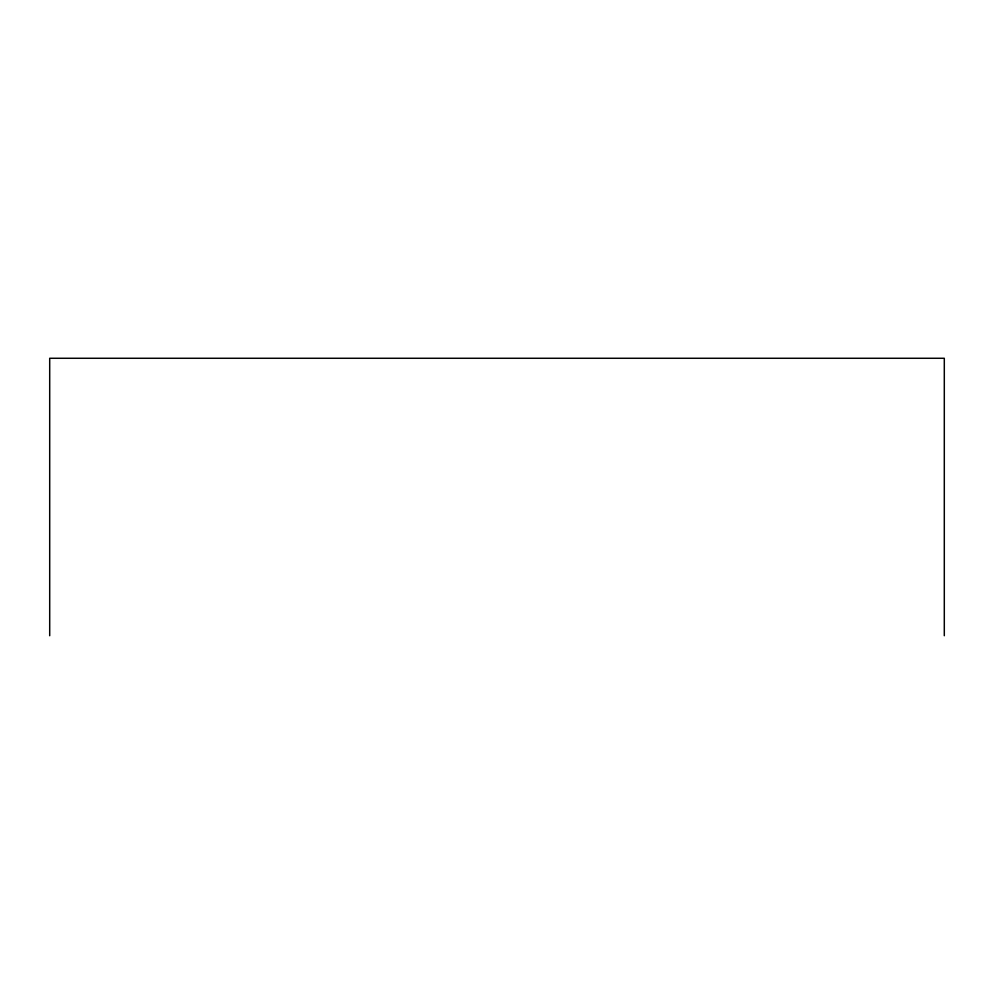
<?xml version="1.0" encoding="UTF-8"?>
<svg xmlns="http://www.w3.org/2000/svg" width="994" height="994" viewBox="0 0 994 994"><rect width="100%" height="100%" fill="white"/><g stroke="black" fill="none" stroke-linecap="round" stroke-linejoin="round"><path stroke-width="1.49" d="M944.3 635.725L944.3 358.275L49.7 358.275L49.7 635.725"/></g></svg>
